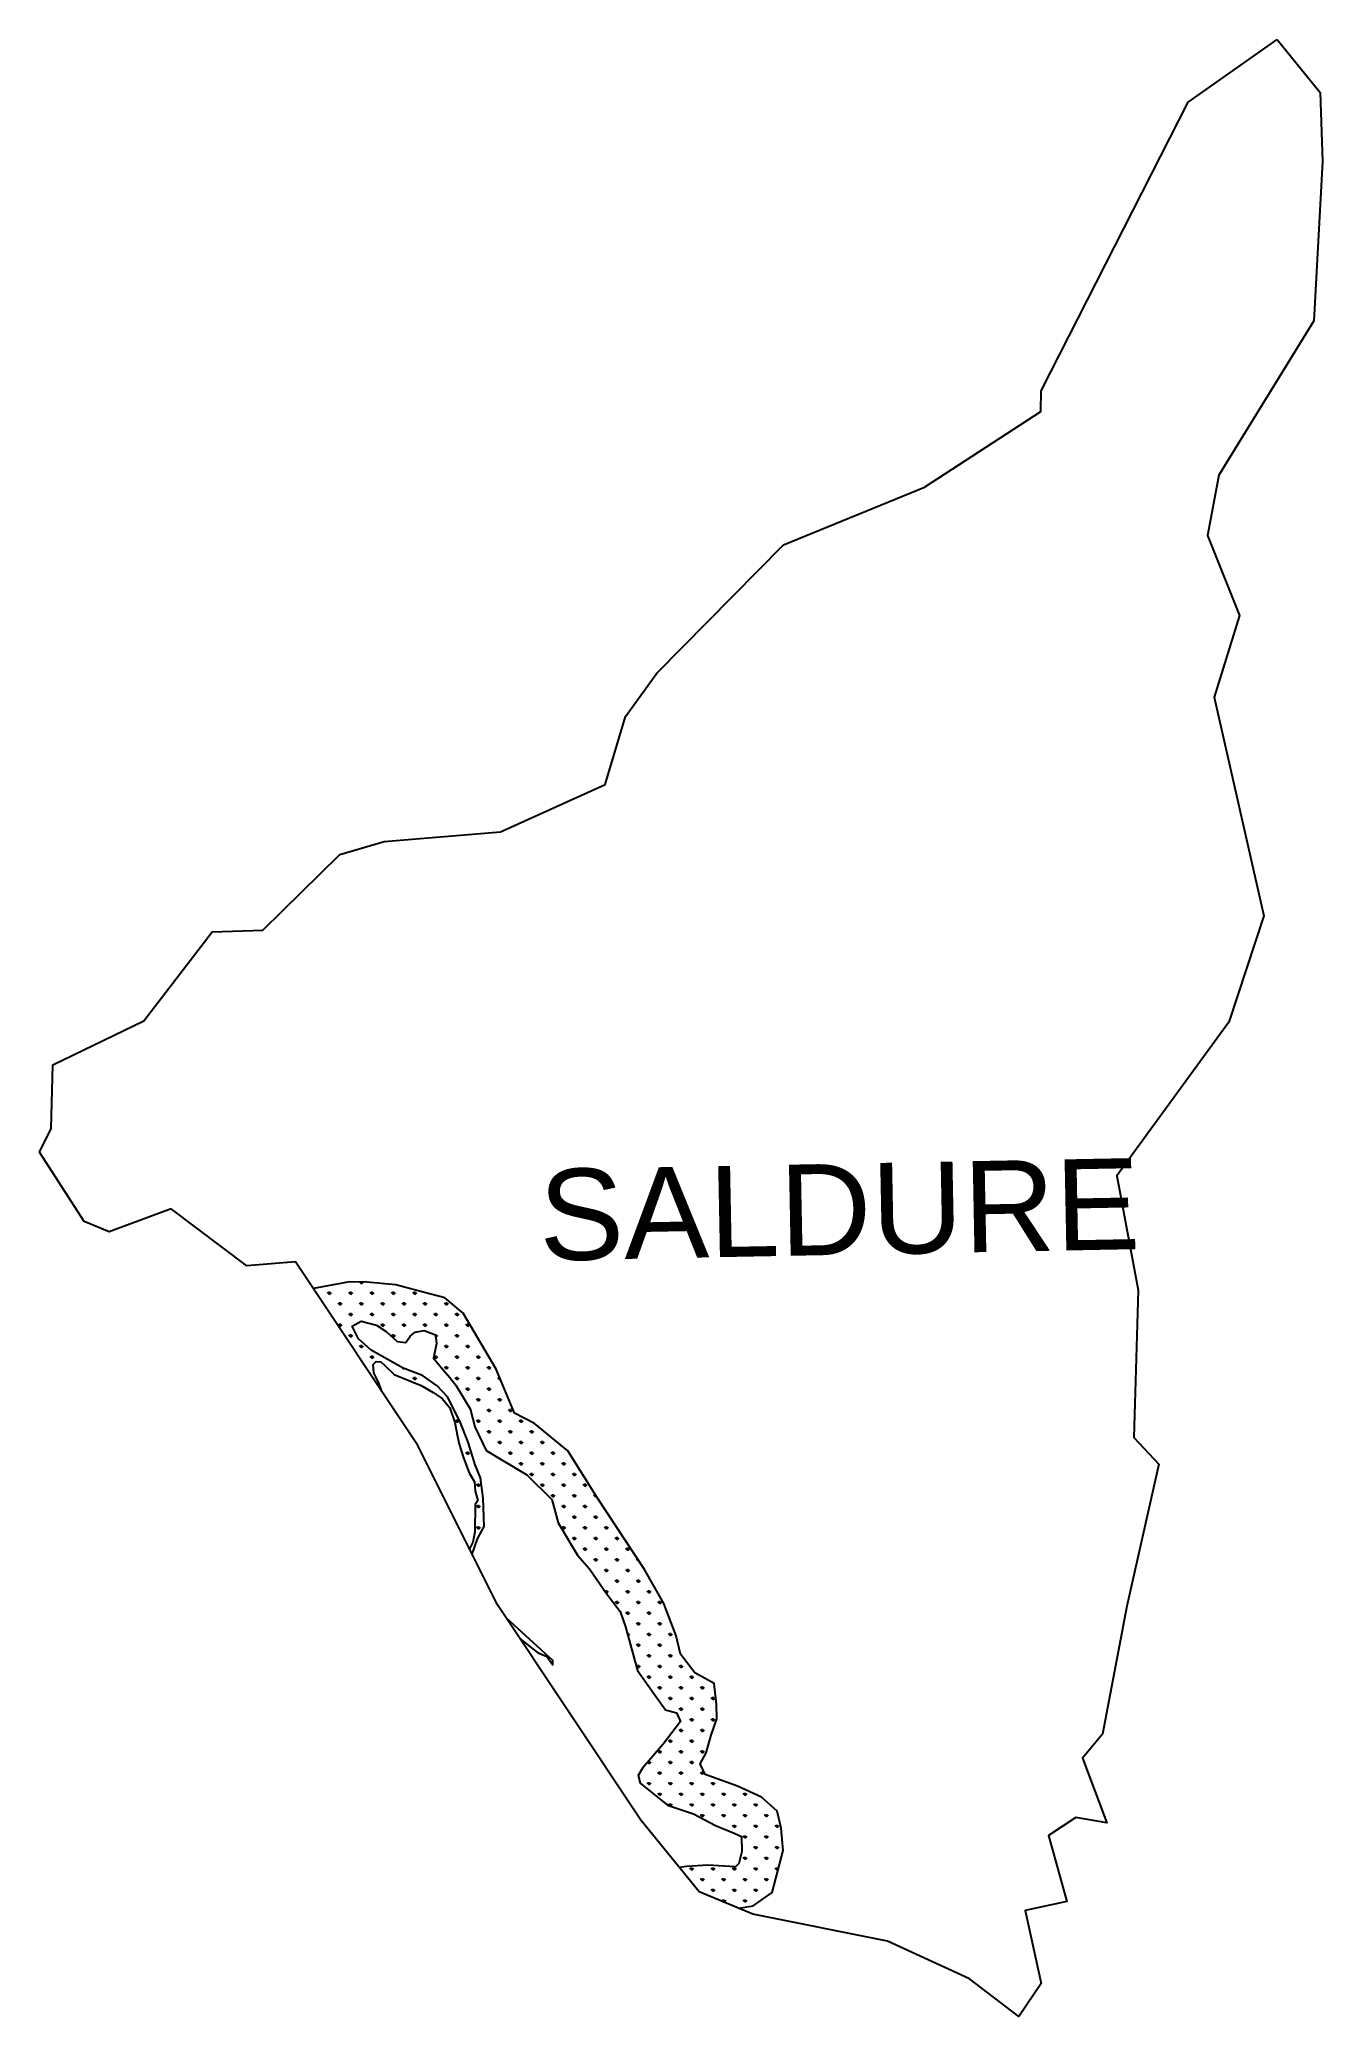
# Model space of a CAD drawing. Header units: metres. Extents: x 299448 to 300979, y 1967053 to 1969413.
import ezdxf

# ---------------------------------------------------------------- set-up
doc = ezdxf.new("R2010")
doc.units = ezdxf.units.M
doc.header["$MEASUREMENT"] = 0
doc.layers.add('MANGROOVE BUFFER ZONE', color=120, linetype='Continuous')
doc.layers.add('VILLAGE NAME', color=250, linetype='Continuous')
doc.styles.get("Standard").update_dxf_attribs({"font": 'simplex.shx'})

msp = doc.modelspace()

# ---------------------------------------------------------------- hatches: boundary and pattern name
at = {"layer": 'MANGROOVE BUFFER ZONE'}
h = msp.add_hatch(dxfattribs=at)
h.set_pattern_fill('GRASS', color=256, scale=18)
h.paths.add_polyline_path([(300078.1, 1967728.3), (300038.3, 1967760.9), (300014.3, 1967773.3), (299992.7, 1967825.8), (299953.3, 1967892.5), (299931.4, 1967910.8), (299899.3, 1967919.2), (299873, 1967926.6), (299838.3, 1967929.8), (299817.5, 1967930), (299774.4, 1967921.9), (299856, 1967799.3), (299852.8, 1967808.5), (299848.8, 1967816.7), (299846.7, 1967821.6), (299845.6, 1967831.3), (299849.4, 1967835.1), (299854.8, 1967834.7), (299859.2, 1967830.4), (299870.8, 1967819.3), (299902.9, 1967806.2), (299917.4, 1967798), (299928, 1967790.7), (299937.4, 1967779.8), (299943.3, 1967762), (299946.5, 1967745.5), (299948.5, 1967736.3), (299953.5, 1967719.9), (299960.4, 1967702.2), (299966.9, 1967691.4), (299967.7, 1967680.2), (299970.6, 1967668.9), (299967.7, 1967664.2), (299967, 1967631.2), (299964.9, 1967619.5), (299960.7, 1967611.4), (299963.8, 1967605.1), (299970.4, 1967623.2), (299978.1, 1967637.9), (299977, 1967671.9), (299973.8, 1967696.1), (299967.4, 1967711.7), (299959, 1967738.5), (299949.2, 1967763.8), (299934.7, 1967792.8), (299922.3, 1967806), (299904.8, 1967818.2), (299881.6, 1967827), (299843.5, 1967848.4), (299828.3, 1967862.1), (299820.9, 1967877.1), (299831.5, 1967883.2), (299849.7, 1967878.2), (299861.4, 1967870.6), (299874.6, 1967858.9), (299884.8, 1967857.7), (299890.1, 1967865.1), (299896, 1967869.8), (299906.8, 1967872.1), (299920, 1967866.8), (299921.5, 1967856.3), (299917.6, 1967839), (299929.2, 1967825.2), (299937.1, 1967815.8), (299944.6, 1967806.7), (299961.6, 1967778.6), (299967.2, 1967756.9), (299980.7, 1967728.8), (300029.1, 1967699.6), (300059.1, 1967670.2), (300066.7, 1967642.2), (300089.8, 1967603.8), (300103.9, 1967587.6), (300124.3, 1967557.9), (300140.6, 1967536.5), (300147.1, 1967518.3), (300161.4, 1967466.2), (300182.9, 1967435.8), (300194.7, 1967419), (300208, 1967415.5), (300212.8, 1967405.3), (300192, 1967378.3), (300167.2, 1967349.7), (300162.3, 1967340.7), (300164.6, 1967331.5), (300197, 1967305.2), (300228.2, 1967294.9), (300254.6, 1967281.1), (300276.7, 1967271.8), (300285.5, 1967267.9), (300285.7, 1967250.2), (300282.3, 1967235.9), (300278.3, 1967231.6), (300245.1, 1967233.7), (300220, 1967232), (300211.4, 1967230.8), (300235, 1967202.1), (300281.9, 1967182.4), (300299.2, 1967185.2), (300321.9, 1967201.1), (300335.2, 1967251.3), (300332.8, 1967278.1), (300328, 1967298.4), (300309.2, 1967315.1), (300280.7, 1967328.1), (300242.1, 1967342.1), (300236, 1967354.6), (300243.4, 1967367.9), (300249.2, 1967388.8), (300256, 1967408.3), (300255.5, 1967426), (300252.9, 1967450.6), (300229.9, 1967463.3), (300212.8, 1967485.5), (300207.6, 1967507.7), (300192.6, 1967546.2), (300169.8, 1967586.6), (300113.6, 1967671.7)])

# ---------------------------------------------------------------- linework, layer by layer
at = {"color": 3, "flags": 128}
for points in [[(300976.1, 1969349.6), (300979, 1969267.4), (300968.6, 1969077.2), (300855.3, 1968892.8), (300841.9, 1968820.8), (300879.9, 1968725.4), (300849.5, 1968628.1), (300908.8, 1968366.9), (300867.1, 1968240.1), (300733.4, 1968056.7), (300758.8, 1967920), (300753.9, 1967744.4), (300783.5, 1967712.6), (300745.4, 1967542.9), (300716.3, 1967390.2), (300692.4, 1967361.6), (300721.5, 1967284.2), (300684.5, 1967290.6), (300651.8, 1967269.1), (300673.7, 1967190.3), (300624.2, 1967179.8), (300643.2, 1967092.4), (300616.5, 1967053.2), (300557.6, 1967098), (300459.7, 1967142.9), (300298.9, 1967175.3), (300235, 1967202.1), (300165.1, 1967287.4), (299994.1, 1967544.5), (299899.1, 1967734.5), (299753.2, 1967953.8), (299694.9, 1967949.1), (299604.7, 1968017.3), (299530.8, 1967989.7), (299500.9, 1968002.2), (299447.5, 1968084.8), (299461.2, 1968112.9), (299463.3, 1968189.2), (299572.2, 1968241.4), (299653.5, 1968347.7), (299713.9, 1968349.8), (299805.9, 1968440.3), (299859, 1968455.7), (299997.8, 1968467.3), (300122.9, 1968523.5), (300146.8, 1968604.8), (300184.4, 1968656.4), (300335.6, 1968809.8), (300503.9, 1968878.5), (300642.6, 1968968.9), (300643.2, 1968993.6), (300818.5, 1969338.3), (300925, 1969412.9)], [(300925, 1969412.9), (300976.1, 1969349.6)]]:
    msp.add_lwpolyline(points, dxfattribs=at)
at = {"layer": 'MANGROOVE BUFFER ZONE', "flags": 128}
for points in [[(300281.9, 1967182.4), (300299.2, 1967185.2), (300321.9, 1967201.1), (300335.2, 1967251.3), (300332.8, 1967278.1), (300328, 1967298.4), (300309.2, 1967315.1), (300280.7, 1967328.1), (300242.1, 1967342.1), (300236, 1967354.6), (300243.4, 1967367.9), (300249.2, 1967388.8), (300256, 1967408.3), (300255.5, 1967426), (300252.9, 1967450.6), (300229.9, 1967463.3), (300212.8, 1967485.5), (300207.6, 1967507.7), (300192.6, 1967546.2), (300169.8, 1967586.6), (300113.6, 1967671.7), (300078.1, 1967728.3), (300038.3, 1967760.9), (300014.3, 1967773.3), (299992.7, 1967825.8), (299953.3, 1967892.5), (299931.4, 1967910.8), (299899.3, 1967919.2), (299873, 1967926.6), (299838.3, 1967929.8), (299817.5, 1967930), (299774.4, 1967921.9)], [(299963.8, 1967605.1), (299970.4, 1967623.2), (299978.1, 1967637.9), (299977, 1967671.9), (299973.8, 1967696.1), (299967.4, 1967711.7), (299959, 1967738.5), (299949.2, 1967763.8), (299934.7, 1967792.8), (299922.3, 1967806), (299904.8, 1967818.2), (299881.6, 1967827), (299843.5, 1967848.4), (299828.3, 1967862.1), (299820.9, 1967877.1), (299831.5, 1967883.2), (299849.7, 1967878.2), (299861.4, 1967870.6), (299874.6, 1967858.9), (299884.8, 1967857.7), (299890.1, 1967865.1), (299896, 1967869.8), (299906.8, 1967872.1), (299920, 1967866.8), (299921.5, 1967856.3), (299917.6, 1967839), (299929.2, 1967825.2), (299937.1, 1967815.8), (299944.6, 1967806.7), (299961.6, 1967778.6), (299967.2, 1967756.9), (299980.7, 1967728.8), (300029.1, 1967699.6), (300059.1, 1967670.2), (300066.7, 1967642.2), (300089.8, 1967603.8), (300103.9, 1967587.6), (300124.3, 1967557.9), (300140.6, 1967536.5), (300147.1, 1967518.3), (300161.4, 1967466.2), (300182.9, 1967435.8), (300194.7, 1967419), (300208, 1967415.5), (300212.8, 1967405.3), (300192, 1967378.3), (300167.2, 1967349.7), (300162.3, 1967340.7), (300164.6, 1967331.5), (300197, 1967305.2), (300228.2, 1967294.9), (300254.6, 1967281.1), (300276.7, 1967271.8), (300285.5, 1967267.9), (300285.7, 1967250.2), (300282.3, 1967235.9), (300278.3, 1967231.6), (300245.1, 1967233.7), (300220, 1967232), (300211.4, 1967230.8)], [(299856, 1967799.3), (299852.8, 1967808.5), (299848.8, 1967816.7), (299846.7, 1967821.6), (299845.6, 1967831.3), (299849.4, 1967835.1), (299854.8, 1967834.7), (299859.2, 1967830.4), (299870.8, 1967819.3), (299902.9, 1967806.2), (299917.4, 1967798), (299928, 1967790.7), (299937.4, 1967779.8), (299943.3, 1967762), (299946.5, 1967745.5), (299948.5, 1967736.3), (299953.5, 1967719.9), (299960.4, 1967702.2), (299966.9, 1967691.4), (299967.7, 1967680.2), (299970.6, 1967668.9), (299967.7, 1967664.2), (299967, 1967631.2), (299964.9, 1967619.5), (299960.7, 1967611.4)], [(300020.8, 1967504.4), (300031.1, 1967495.8), (300041.8, 1967487.8), (300053, 1967483), (300060.3, 1967472.8), (300060.1, 1967478.2), (300005, 1967528.6), (300004.1, 1967529.5)]]:
    msp.add_lwpolyline(points, dxfattribs=at)

# ---------------------------------------------------------------- texts
at = {"layer": 'VILLAGE NAME', "insert": (300042.6, 1968064.1), "char_height": 108.748, "attachment_point": 1, "rotation": 1.1028}
msp.add_mtext_dynamic_manual_height_columns('{\\fArial|b0|i0|c0|p34;SALDURE}', width=1571.314, gutter_width=543.7, heights=[0], dxfattribs=at)

doc.saveas('drawing.dxf')
